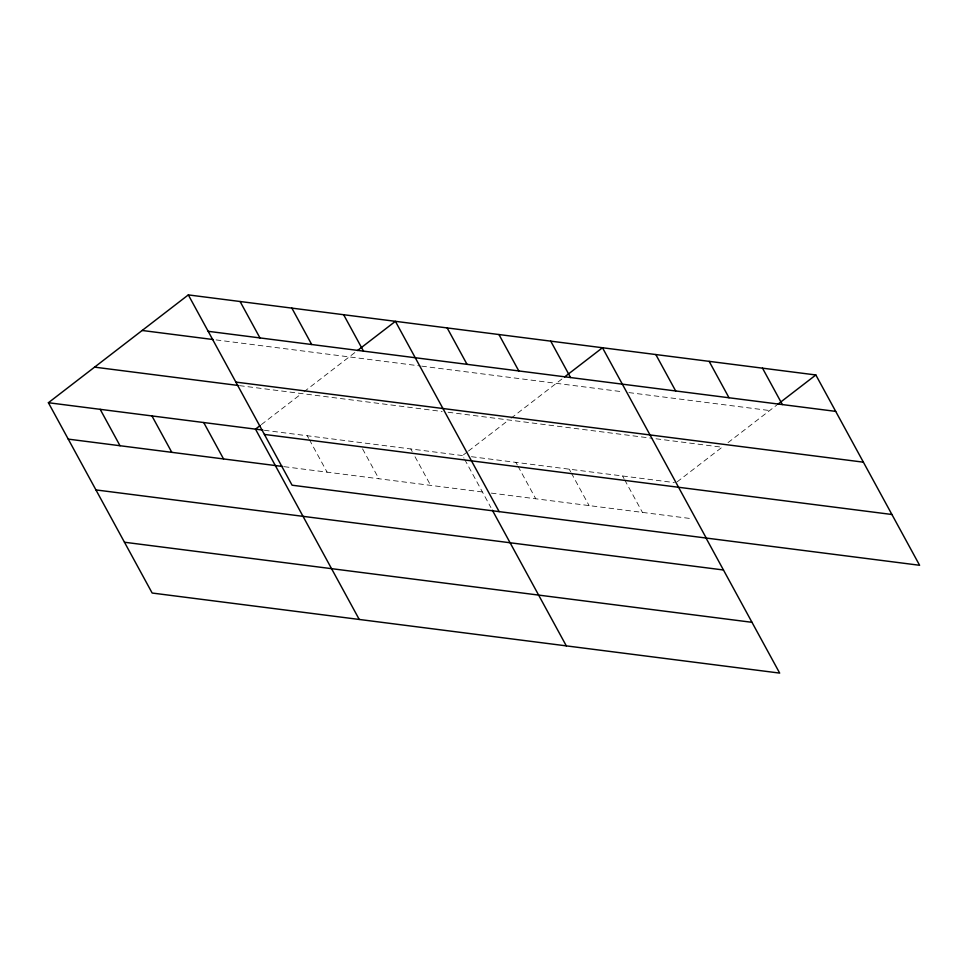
<?xml version="1.0" encoding="UTF-8"?>
<svg xmlns="http://www.w3.org/2000/svg" width="968" height="968" viewBox="0 0 968 968"><rect width="100%" height="100%" fill="white"/><g stroke="black" fill="none" stroke-linecap="round" stroke-linejoin="round"><path stroke-width="0.73" stroke-dasharray="4.84 3.63" d="M261.396 424.577L301.653 393.565M304.037 391.725L355.147 352.34M467.302 451.911L462.559 455.565L463.974 458.166M468.476 451.003L508.732 419.991M511.116 418.152L562.226 378.766M677.104 481.882L722.092 447.216L653.932 438.516M728.033 442.63L776.772 405.072M216.106 339.913L420.233 365.964M421.709 366.146L622.981 391.834M628.91 392.597L769.669 410.553M239.532 385.639L442.17 411.497M448.087 412.247L652.456 438.322M264.361 430.276L465.523 455.94M471.452 456.702L674.43 482.596M284.205 466.685L485.379 492.349M491.296 493.111L692.798 518.824M622.581 475.99L623.997 478.579M624.699 479.886L642.425 512.387M569.232 469.178L570.66 471.779M571.362 473.074L589.088 505.586M515.896 462.377L517.311 464.979M518.025 466.274L535.752 498.774M464.688 459.461L490.933 507.595M410.795 448.958L412.211 451.56M415.042 456.763L430.639 485.367M362.564 448.862L378.875 478.761M307.255 435.745L308.671 438.347M309.373 439.654L327.099 472.154"/><path stroke-width="1.45" d="M705.708 537.434L779.676 673.099L152.157 593.033L48.4 402.724L188.324 294.901L815.842 374.967L919.6 565.276L292.082 485.21L188.324 294.901M260.211 425.496L255.479 429.139L359.237 619.447M357.519 350.513L395.404 321.328L499.161 511.636M564.598 376.939L602.483 347.742L706.241 538.063M777.957 404.164L815.842 374.967M208.168 331.31L835.686 411.376M142.151 330.475L213.154 339.538M235.865 382.094L863.383 462.172M94.574 367.138L238.055 385.445M48.4 402.724L262.873 430.082M264.397 434.426L891.915 514.492M68.244 439.121L282.729 466.491M95.941 489.917L723.459 569.983M124.473 542.237L751.991 622.315M762.506 368.167L782.35 404.576M709.157 361.354L729.013 397.763M655.82 354.554L675.676 390.963M550.719 341.135L570.563 377.544M498.944 334.529L518.8 370.938M447.18 327.934L467.024 364.331M492.349 510.209L566.316 645.874M343.64 314.721L363.484 351.13M291.864 308.114L311.708 344.523M240.088 301.508L259.944 337.917M203.716 422.532L223.56 458.941M151.94 415.925L171.796 452.334M100.176 409.319L120.02 445.728"/></g></svg>
